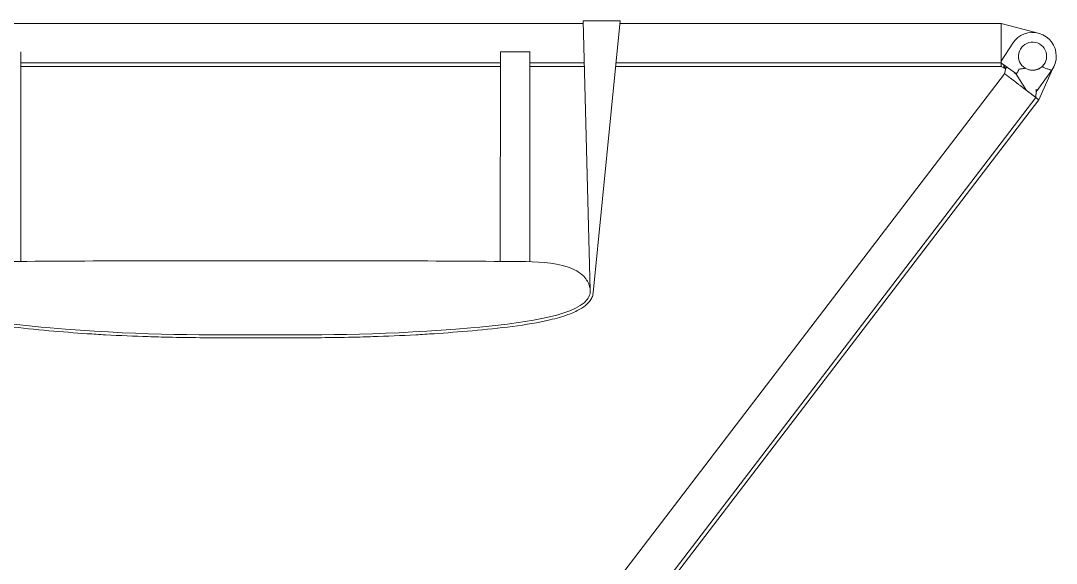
# Model space of a CAD drawing. Header units: millimetres. Extents: x 6152 to 28526, y 1087 to 12861.
# Drawn here: x 20374 to 21073, y 6281 to 6648 of the extents above; entities that cross this region are included whole.
import ezdxf

# ---------------------------------------------------------------- set-up
doc = ezdxf.new("R2010")
doc.units = ezdxf.units.MM
doc.header["$LTSCALE"] = 0.05
for name, color, linetype, lineweight in [('Board', 52, 'Continuous', 13), ('Fixation part', 40, 'Continuous', 15), ('OF1', 7, 'Continuous', 15)]:
    doc.layers.add(name, color=color, linetype=linetype, lineweight=lineweight)

msp = doc.modelspace()

# ---------------------------------------------------------------- linework, layer by layer
at = {"layer": 'Board'}
msp.add_open_spline([(20535.55, 6435.49), (20491.5, 6435.49), (20423.36, 6435.38), (20316.94, 6448.58), (20311.95, 6466.13), (20317.11, 6476.29), (20333.4, 6484.73), (20411.64, 6485.54), (20479.13, 6485.55), (20535.55, 6485.49), (20591.97, 6485.55), (20659.46, 6485.54), (20737.71, 6484.73), (20754, 6476.29), (20759.16, 6466.13), (20754.17, 6448.58), (20647.74, 6435.38), (20579.61, 6435.49), (20535.55, 6435.49)], degree=3, knots=[0, 0, 0, 0, 136.167469, 216.487987, 233.065049, 243.157724, 256.12334, 288.057761, 462.992225, 462.992225, 462.992225, 637.926688, 669.861109, 682.826725, 692.9194, 709.496462, 789.81698, 925.984449, 925.984449, 925.984449, 925.984449], dxfattribs=at)
at = {"layer": 'Fixation part'}
for p, q in [((20753.37, 6647.56), (20778.37, 6647.56)), ((20758.09, 6465.57), (20753.37, 6647.56)), ((20778.37, 6647.56), (20760.05, 6463.96)), ((20373.67, 6626.46), (20373.77, 6485.11)), ((20697.44, 6626.46), (20697.33, 6485.11)), ((20697.44, 6626.46), (20717.45, 6626.46)), ((20717.33, 6626.46), (20717.33, 6484.91))]:
    msp.add_line(p, q, dxfattribs=at)
for points in [[(20535.55, 6433.49), (20528.73, 6433.49), (20521.93, 6433.49), (20501.46, 6433.54), (20487.73, 6433.64), (20468.95, 6434.05), (20464.34, 6434.17), (20450.34, 6434.62), (20440.75, 6435.02), (20426.75, 6435.8), (20422.65, 6436.05), (20410.12, 6436.88), (20401.51, 6437.54), (20383.62, 6439.13), (20374.34, 6440.05), (20356.48, 6442.4), (20347.9, 6443.83), (20335.84, 6446.67), (20331.73, 6447.85), (20325.05, 6450.29), (20322.34, 6451.5), (20318.2, 6453.9), (20316.62, 6455.02), (20314.63, 6456.87), (20314.04, 6457.49), (20312.88, 6458.95), (20312.34, 6459.81), (20311.5, 6461.67), (20311.21, 6462.66), (20311.07, 6463.8), (20311.06, 6463.88), (20311.05, 6463.96)], [(20535.55, 6433.49), (20542.38, 6433.49), (20549.18, 6433.49), (20569.64, 6433.54), (20583.38, 6433.64), (20602.16, 6434.05), (20606.76, 6434.17), (20620.77, 6434.62), (20630.36, 6435.02), (20644.35, 6435.8), (20648.46, 6436.05), (20660.98, 6436.88), (20669.59, 6437.54), (20687.49, 6439.13), (20696.76, 6440.05), (20714.62, 6442.4), (20723.21, 6443.83), (20735.27, 6446.67), (20739.38, 6447.85), (20746.05, 6450.29), (20748.76, 6451.5), (20752.9, 6453.9), (20754.49, 6455.02), (20756.48, 6456.87), (20757.07, 6457.49), (20758.22, 6458.95), (20758.77, 6459.81), (20759.61, 6461.67), (20759.9, 6462.66), (20760.04, 6463.8), (20760.05, 6463.88), (20760.05, 6463.96)]]:
    msp.add_open_spline(points, degree=3, knots=[0, 0, 0, 0, 21.100568, 21.100568, 63.301705, 63.301705, 76.82051, 76.82051, 103.858119, 103.858119, 114.869008, 114.869008, 136.890787, 136.890787, 158.986479, 158.986479, 181.08217, 181.08217, 193.980061, 193.980061, 204.577481, 204.577481, 212.692426, 212.692426, 216.621914, 216.621914, 221.352002, 221.352002, 226.082089, 226.082089, 226.444459, 226.444459, 226.444459, 226.444459], dxfattribs=at)
at = {"layer": 'OF1'}
for p, q in [((20317.69, 6645.62), (20753.42, 6645.62)), ((20317.69, 6645.62), (20753.42, 6645.62)), ((20778.17, 6645.62), (21035.34, 6645.62)), ((21035.34, 6645.62), (21035.34, 6645.61)), ((21035.34, 6645.62), (21060.41, 6639.18)), ((21035.34, 6645.61), (21035.34, 6645.58)), ((21035.34, 6645.48), (21035.34, 6645.58)), ((21035.34, 6645.48), (21035.34, 6645.46)), ((21035.34, 6645.45), (21035.34, 6645.46)), ((21035.34, 6645.45), (21035.34, 6645.43)), ((21035.34, 6645.41), (21035.34, 6645.43)), ((21035.34, 6645.41), (21035.34, 6645.4)), ((21035.34, 6645.37), (21035.34, 6645.4)), ((21035.34, 6645.37), (21035.34, 6645.29)), ((21035.34, 6645.29), (21035.34, 6645.25)), ((21035.34, 6645.29), (21035.34, 6645.29)), ((21035.34, 6645.24), (21035.34, 6645.25)), ((21035.34, 6645.24), (21035.34, 6645.2)), ((21035.34, 6645.19), (21035.34, 6645.2)), ((21035.34, 6645.19), (21035.34, 6645.17)), ((21035.34, 6645.17), (21035.34, 6645.14)), ((21035.34, 6645.14), (21035.34, 6645.08)), ((21035.34, 6645.07), (21035.34, 6645.08)), ((21035.34, 6645.07), (21035.34, 6645.03)), ((21035.34, 6645.01), (21035.34, 6645.03)), ((21035.34, 6645.01), (21035.34, 6644.96)), ((21035.34, 6644.94), (21035.34, 6644.96)), ((21035.34, 6644.94), (21035.34, 6644.89)), ((21035.34, 6644.87), (21035.34, 6644.89)), ((21035.34, 6644.87), (21035.34, 6644.8)), ((21035.34, 6644.79), (21035.34, 6644.8)), ((21035.34, 6644.79), (21035.34, 6644.73)), ((21035.34, 6644.72), (21035.34, 6644.73)), ((21035.34, 6644.72), (21035.34, 6644.67)), ((21035.34, 6644.55), (21035.34, 6644.67)), ((21035.34, 6644.55), (21035.34, 6644.44)), ((21035.34, 6644.43), (21035.34, 6644.44)), ((21035.34, 6644.43), (21035.34, 6644.33)), ((21035.34, 6644.32), (21035.34, 6644.33)), ((21035.34, 6644.32), (21035.34, 6644.21)), ((21035.34, 6644.06), (21035.34, 6644.21)), ((21035.34, 6644.06), (21035.34, 6644.01)), ((21035.34, 6643.99), (21035.34, 6644.01)), ((21035.34, 6643.99), (21035.34, 6643.94)), ((21035.34, 6643.85), (21035.34, 6643.94)), ((21035.34, 6643.85), (21035.34, 6643.79)), ((21035.34, 6643.78), (21035.34, 6643.79)), ((21035.34, 6643.78), (21035.34, 6643.71)), ((21035.34, 6643.7), (21035.34, 6643.71)), ((21035.34, 6643.7), (21035.34, 6643.63)), ((21035.34, 6643.63), (21035.34, 6643.55)), ((21035.34, 6643.63), (21035.34, 6643.63)), ((21035.34, 6643.4), (21035.34, 6643.55)), ((21035.34, 6643.4), (21035.34, 6643.37)), ((21035.34, 6643.32), (21035.34, 6643.37)), ((21035.34, 6643.32), (21035.34, 6643.27)), ((21035.34, 6643.24), (21035.34, 6643.27)), ((21035.34, 6643.24), (21035.34, 6643.17)), ((21035.34, 6643.08), (21035.34, 6643.17)), ((21035.34, 6643.08), (21035.34, 6643.06)), ((21035.34, 6642.98), (21035.34, 6643.06)), ((21035.34, 6642.98), (21035.34, 6642.95)), ((21035.34, 6642.9), (21035.34, 6642.95)), ((21035.34, 6642.9), (21035.34, 6642.83)), ((21035.34, 6642.81), (21035.34, 6642.83)), ((21035.34, 6642.81), (21035.34, 6642.73)), ((21035.34, 6642.71), (21035.34, 6642.73)), ((21035.34, 6642.71), (21035.34, 6642.65)), ((21035.34, 6642.61), (21035.34, 6642.65)), ((21035.34, 6642.61), (21035.34, 6642.48)), ((21035.34, 6642.48), (21035.34, 6642.44)), ((21035.34, 6642.38), (21035.34, 6642.44)), ((21035.34, 6642.38), (21035.34, 6642.33)), ((21035.34, 6642.26), (21035.34, 6642.33)), ((21035.34, 6642.26), (21035.34, 6642.08)), ((21035.34, 6642), (21035.34, 6642.08)), ((21035.34, 6642), (21035.34, 6641.9)), ((21035.34, 6641.82), (21035.34, 6641.9)), ((21035.34, 6641.82), (21035.34, 6641.76)), ((21035.34, 6641.69), (21035.34, 6641.76)), ((21035.34, 6641.69), (21035.34, 6641.63)), ((21035.34, 6641.52), (21035.34, 6641.63)), ((21035.34, 6641.52), (21035.34, 6641.49)), ((21035.34, 6641.37), (21035.34, 6641.49)), ((21035.34, 6641.37), (21035.34, 6641.35)), ((21035.34, 6641.35), (21035.34, 6641.35)), ((21035.34, 6641.21), (21035.34, 6641.35)), ((21035.34, 6641.21), (21035.34, 6641.16)), ((21035.34, 6641.06), (21035.34, 6641.16)), ((21035.34, 6641.06), (21035.34, 6641.02)), ((21035.34, 6640.91), (21035.34, 6641.02)), ((21035.34, 6640.91), (21035.34, 6640.86)), ((21035.34, 6640.74), (21035.34, 6640.86)), ((21035.34, 6640.74), (21035.34, 6640.7)), ((21035.34, 6640.39), (21035.34, 6640.7)), ((21035.34, 6640.39), (21035.34, 6640.33)), ((21035.34, 6640.25), (21035.34, 6640.33)), ((21035.34, 6640.25), (21035.34, 6640.17)), ((21035.34, 6640.08), (21035.34, 6640.17)), ((21035.34, 6640.08), (21035.34, 6640.03)), ((21035.34, 6640.03), (21035.34, 6640.02)), ((21035.34, 6639.85), (21035.34, 6640.02)), ((21035.34, 6639.85), (21035.34, 6639.84)), ((21035.34, 6639.81), (21035.34, 6639.84)), ((21035.34, 6639.81), (21035.34, 6639.59)), ((21035.34, 6639.5), (21035.34, 6639.59)), ((21035.34, 6639.5), (21035.34, 6639.31)), ((21035.34, 6639.22), (21035.34, 6639.31)), ((21035.34, 6639.22), (21035.34, 6639)), ((21035.34, 6638.92), (21035.34, 6639)), ((21035.34, 6638.92), (21035.34, 6638.63)), ((21035.34, 6638.63), (21035.34, 6638.57)), ((21035.34, 6638.63), (21035.34, 6638.63)), ((21035.34, 6638.57), (21035.34, 6638.49)), ((21035.34, 6638.28), (21035.34, 6638.49)), ((21035.34, 6638.28), (21035.34, 6638.21)), ((21035.34, 6638.21), (21035.34, 6638.12)), ((21035.34, 6637.98), (21035.34, 6638.12)), ((21035.34, 6637.98), (21035.34, 6637.85)), ((21035.34, 6637.69), (21035.34, 6637.85)), ((21035.34, 6637.69), (21035.34, 6637.52)), ((21035.34, 6637.41), (21035.34, 6637.52)), ((21035.34, 6637.41), (21035.34, 6637.26)), ((21035.34, 6637.08), (21035.34, 6637.26)), ((21035.34, 6637.08), (21035.34, 6637.02)), ((21035.34, 6637.02), (21035.34, 6636.82)), ((21035.34, 6636.78), (21035.34, 6636.82)), ((21035.34, 6636.78), (21035.34, 6636.5)), ((21035.34, 6636.45), (21035.34, 6636.5)), ((21035.34, 6636.45), (21035.34, 6636.21)), ((21035.34, 6636.11), (21035.34, 6636.21)), ((21035.34, 6636.11), (21035.34, 6635.92)), ((21035.34, 6635.81), (21035.34, 6635.92)), ((21035.34, 6635.81), (21035.34, 6635.54)), ((21035.34, 6635.45), (21035.34, 6635.54)), ((21035.34, 6635.45), (21035.34, 6635.38)), ((21035.34, 6635.38), (21035.34, 6635.17)), ((21035.34, 6635.13), (21035.34, 6635.17)), ((21035.34, 6635.13), (21035.34, 6634.88)), ((21035.34, 6634.81), (21035.34, 6634.88)), ((21035.34, 6634.81), (21035.34, 6634.5)), ((21035.34, 6634.47), (21035.34, 6634.5)), ((21035.34, 6634.47), (21035.34, 6634.17)), ((21035.34, 6634.11), (21035.34, 6634.17)), ((21035.34, 6634.11), (21035.34, 6633.85)), ((21035.34, 6633.74), (21035.34, 6633.85)), ((21035.34, 6633.74), (21035.34, 6633.63)), ((21035.34, 6633.63), (21035.34, 6633.46)), ((21035.34, 6633.13), (21035.34, 6633.46)), ((21035.34, 6633.13), (21035.34, 6633.07)), ((21035.34, 6632.79), (21035.34, 6633.07)), ((21035.34, 6632.79), (21035.34, 6632.76)), ((21035.34, 6632.46), (21035.34, 6632.76)), ((21035.34, 6632.46), (21035.34, 6632.37)), ((21035.34, 6632.14), (21035.34, 6632.37)), ((21035.34, 6620.27), (21043.2, 6632.36)), ((21035.34, 6632.14), (21035.34, 6632.09)), ((21035.34, 6632.09), (21035.34, 6632.07)), ((21035.34, 6631.66), (21035.34, 6632.07)), ((21035.34, 6631.66), (21035.34, 6631.52)), ((21035.34, 6631.44), (21035.34, 6631.52)), ((21035.34, 6631.44), (21035.34, 6631.27)), ((21035.34, 6630.82), (21035.34, 6631.27)), ((21035.34, 6630.82), (21035.34, 6630.77)), ((21035.34, 6630.68), (21035.34, 6630.77)), ((21035.34, 6630.68), (21035.34, 6630.52)), ((21035.34, 6630.5), (21035.34, 6630.52)), ((21035.34, 6630.5), (21035.34, 6630.01)), ((21035.34, 6629.92), (21035.34, 6630.01)), ((21035.34, 6629.92), (21035.34, 6629.75)), ((21035.34, 6629.75), (21035.34, 6629.74)), ((21035.34, 6629.46), (21035.34, 6629.74)), ((21035.34, 6629.46), (21035.34, 6629.17)), ((21035.34, 6629.09), (21035.34, 6629.17)), ((21035.34, 6629.09), (21035.34, 6628.5)), ((21035.34, 6628.4), (21035.34, 6628.5)), ((21035.34, 6628.4), (21035.34, 6628.07)), ((21035.34, 6628.07), (21035.34, 6627.59)), ((21035.34, 6628.07), (21035.34, 6628.07)), ((21035.34, 6627.59), (21035.34, 6627.4)), ((21035.34, 6627.34), (21035.34, 6627.4)), ((21035.34, 6627.34), (21035.34, 6627.01)), ((21035.34, 6626.91), (21035.34, 6627.01)), ((21035.34, 6626.91), (21035.34, 6626.67)), ((21035.34, 6626.56), (21035.34, 6626.67)), ((21035.34, 6626.56), (21035.34, 6626.32)), ((21035.34, 6626.21), (21035.34, 6626.32)), ((21035.34, 6626.21), (21035.34, 6625.88)), ((20697.43, 6619.12), (20373.67, 6619.12)), ((20754.1, 6619.12), (20717.33, 6619.12)), ((21035.34, 6619.12), (20775.53, 6619.12)), ((21035.34, 6625.86), (21035.34, 6625.88)), ((21035.34, 6625.86), (21035.34, 6625.55)), ((21035.34, 6625.36), (21035.34, 6625.55)), ((21035.34, 6625.36), (21035.34, 6625.26)), ((21035.34, 6625.26), (21035.34, 6625.18)), ((21035.34, 6625.03), (21035.34, 6625.18)), ((21035.34, 6625.03), (21035.34, 6624.81)), ((21035.34, 6624.63), (21035.34, 6624.81)), ((21035.34, 6624.63), (21035.34, 6624.52)), ((21035.34, 6624.22), (21035.34, 6624.52)), ((21035.34, 6624.22), (21035.34, 6623.84)), ((21035.34, 6623.84), (21035.34, 6623.51)), ((21035.34, 6622.66), (21035.34, 6623.51)), ((21035.34, 6622.66), (21035.34, 6622.54)), ((21035.34, 6622.43), (21035.34, 6622.54)), ((21035.34, 6622.43), (21035.34, 6622.29)), ((21035.34, 6622.2), (21035.34, 6622.29)), ((21035.34, 6622.2), (21035.34, 6622.07)), ((21035.34, 6621.72), (21035.34, 6622.07)), ((21035.34, 6621.72), (21035.34, 6620.27)), ((21035.34, 6620.23), (21035.34, 6620.27)), ((21035.34, 6620.18), (21035.34, 6620.23)), ((21035.34, 6620.23), (21035.34, 6620.23)), ((21035.34, 6620.23), (21035.34, 6620.23)), ((21035.34, 6620.14), (21035.34, 6620.18)), ((21035.34, 6620.18), (21035.34, 6620.18)), ((21035.34, 6620.18), (21035.34, 6620.18)), ((21035.34, 6620.13), (21035.34, 6620.14)), ((21035.34, 6620.12), (21035.34, 6620.13)), ((21035.34, 6620.1), (21035.34, 6620.12)), ((21035.34, 6620.08), (21035.34, 6620.1)), ((21035.34, 6620.05), (21035.34, 6620.08)), ((21035.34, 6620.08), (21035.34, 6620.08)), ((21035.34, 6620), (21035.34, 6620.05)), ((21035.34, 6619.94), (21035.34, 6620)), ((21035.34, 6619.93), (21035.34, 6619.94)), ((21035.34, 6619.85), (21035.34, 6619.93)), ((21035.34, 6619.84), (21035.34, 6619.85)), ((21035.34, 6619.8), (21035.34, 6619.84)), ((21035.34, 6619.8), (21035.34, 6619.8)), ((21035.34, 6619.78), (21035.34, 6619.8)), ((21035.34, 6619.76), (21035.34, 6619.78)), ((21035.34, 6619.75), (21035.34, 6619.76)), ((21035.34, 6619.73), (21035.34, 6619.75)), ((21035.34, 6619.75), (21035.34, 6619.75)), ((21035.34, 6619.7), (21035.34, 6619.73)), ((21035.34, 6619.69), (21035.34, 6619.7)), ((21035.34, 6619.66), (21035.34, 6619.69)), ((21035.34, 6619.64), (21035.34, 6619.66)), ((21035.34, 6619.66), (21035.34, 6619.66)), ((21035.34, 6619.62), (21035.34, 6619.64)), ((21035.34, 6619.64), (21035.34, 6619.64)), ((21035.34, 6619.61), (21035.34, 6619.62)), ((21035.34, 6619.59), (21035.34, 6619.61)), ((21035.34, 6619.61), (21035.34, 6619.61)), ((21035.34, 6619.56), (21035.34, 6619.59)), ((21035.34, 6619.56), (21035.34, 6619.56)), ((21035.34, 6619.53), (21035.34, 6619.56)), ((21035.34, 6619.52), (21035.34, 6619.53)), ((21035.34, 6619.48), (21035.34, 6619.52)), ((21035.34, 6619.47), (21035.34, 6619.48)), ((21035.34, 6619.43), (21035.34, 6619.47)), ((21035.34, 6619.41), (21035.34, 6619.43)), ((21035.34, 6619.39), (21035.34, 6619.41)), ((21035.34, 6619.34), (21035.34, 6619.39)), ((21035.34, 6619.27), (21035.34, 6619.34)), ((21035.34, 6619.26), (21035.34, 6619.27)), ((21035.34, 6619.23), (21035.34, 6619.26)), ((21035.34, 6619.2), (21035.34, 6619.23)), ((21035.34, 6619.17), (21035.34, 6619.2)), ((21035.34, 6619.15), (21035.34, 6619.17)), ((21035.34, 6619.14), (21035.34, 6619.15)), ((21035.34, 6619.14), (21035.34, 6619.14)), ((21035.34, 6619.12), (21035.34, 6619.14)), ((21035.34, 6619.12), (21035.34, 6619.12)), ((21035.34, 6619), (21035.34, 6619.12)), ((21035.49, 6619.04), (21035.34, 6619.12)), ((21035.59, 6618.98), (21035.49, 6619.04)), ((20697.43, 6616.68), (20373.67, 6616.68)), ((20697.43, 6616.68), (20373.67, 6616.68)), ((20754.17, 6616.68), (20717.33, 6616.68)), ((20754.17, 6616.68), (20717.33, 6616.68)), ((20717.33, 6616.68), (20754.17, 6616.68)), ((21035.34, 6616.68), (20775.29, 6616.68)), ((21035.34, 6618.87), (21035.34, 6619)), ((21035.34, 6618.53), (21035.34, 6618.87)), ((21035.34, 6618.87), (21035.34, 6618.87)), ((21035.34, 6618.34), (21035.34, 6618.53)), ((21035.34, 6618.2), (21035.34, 6618.34)), ((21035.34, 6618.15), (21035.34, 6618.2)), ((21035.34, 6618.05), (21035.34, 6618.15)), ((21035.34, 6617.99), (21035.34, 6618.05)), ((21035.34, 6617.9), (21035.34, 6617.99)), ((21035.34, 6617.87), (21035.34, 6617.9)), ((21035.34, 6617.85), (21035.34, 6617.87)), ((21035.34, 6617.77), (21035.34, 6617.85)), ((21035.34, 6617.73), (21035.34, 6617.77)), ((21035.34, 6617.65), (21035.34, 6617.73)), ((21035.34, 6617.59), (21035.34, 6617.65)), ((21035.34, 6617.55), (21035.34, 6617.59)), ((21035.34, 6617.47), (21035.34, 6617.55)), ((21035.34, 6617.45), (21035.34, 6617.47)), ((21035.34, 6617.37), (21035.34, 6617.45)), ((21035.34, 6617.36), (21035.34, 6617.37)), ((21035.34, 6617.28), (21035.34, 6617.36)), ((21035.34, 6617.26), (21035.34, 6617.28)), ((21035.34, 6617.22), (21035.34, 6617.26)), ((21035.34, 6617.21), (21035.34, 6617.22)), ((21035.34, 6617.17), (21035.34, 6617.21)), ((21035.34, 6617.13), (21035.34, 6617.17)), ((21035.34, 6617.1), (21035.34, 6617.13)), ((21035.34, 6617.09), (21035.34, 6617.1)), ((21035.34, 6617.06), (21035.34, 6617.09)), ((21035.34, 6617.02), (21035.34, 6617.06)), ((21035.34, 6617.01), (21035.34, 6617.02)), ((21035.34, 6616.99), (21035.34, 6617.01)), ((21035.34, 6616.96), (21035.34, 6616.99)), ((21035.34, 6616.93), (21035.34, 6616.96)), ((21035.34, 6616.91), (21035.34, 6616.93)), ((21035.34, 6616.9), (21035.34, 6616.91)), ((21035.34, 6616.87), (21035.34, 6616.9)), ((21035.34, 6616.85), (21035.34, 6616.87)), ((21035.34, 6616.85), (21035.34, 6616.85)), ((21035.34, 6616.83), (21035.34, 6616.85)), ((21035.34, 6616.82), (21035.34, 6616.83)), ((21035.34, 6616.81), (21035.34, 6616.82)), ((21035.34, 6616.75), (21035.34, 6616.81)), ((21035.34, 6616.73), (21035.34, 6616.75)), ((21035.34, 6616.75), (21035.34, 6616.75)), ((21035.34, 6616.72), (21035.34, 6616.73)), ((21035.34, 6616.71), (21035.34, 6616.72)), ((21035.34, 6616.7), (21035.34, 6616.71)), ((21035.34, 6616.69), (21035.34, 6616.7)), ((21035.34, 6616.68), (21035.34, 6616.69)), ((21035.34, 6616.68), (21035.34, 6616.68)), ((21038.43, 6615.07), (21035.34, 6616.68)), ((21035.68, 6618.92), (21035.59, 6618.98)), ((21045.74, 6611.74), (21035.94, 6618.74)), ((21037.74, 6611.82), (21038.54, 6615.55)), ((21038.84, 6616.67), (21038.57, 6615.41)), ((21038.61, 6615.47), (21038.57, 6615.41)), ((21039.57, 6616.15), (21039.43, 6616.12)), ((21045.65, 6611.6), (21044.67, 6612.21)), ((21044.93, 6611.95), (21044.67, 6612.21)), ((21045.81, 6611.84), (21045.99, 6612.14)), ((21045.99, 6612.14), (21046.2, 6612.48)), ((21047.02, 6613.95), (21047.41, 6614.68)), ((21056.54, 6614.13), (21055.7, 6614.18)), ((21057.19, 6614.15), (21056.62, 6614.13)), ((21058.3, 6614.28), (21058.14, 6614.26)), ((21069.56, 6614.23), (21059.02, 6599.67)), ((21059.42, 6614.56), (21059.11, 6614.47)), ((21059.67, 6614.64), (21059.42, 6614.56)), ((21059.8, 6614.68), (21059.67, 6614.64)), ((21059.94, 6614.73), (21059.8, 6614.68)), ((21060.04, 6614.77), (21059.94, 6614.73)), ((21060.06, 6614.78), (21060.04, 6614.77)), ((21060.11, 6614.8), (21060.06, 6614.78)), ((21060.2, 6614.84), (21060.11, 6614.8)), ((21060.36, 6614.9), (21060.2, 6614.84)), ((21060.6, 6615.01), (21060.36, 6614.9)), ((21071.07, 6616.78), (21060.73, 6594.24)), ((20538.86, 5959.3), (21037.74, 6611.82)), ((21037.74, 6611.81), (21037.75, 6611.81)), ((21037.75, 6611.81), (21037.76, 6611.8)), ((21037.75, 6611.81), (21037.75, 6611.81)), ((21037.77, 6611.8), (21037.76, 6611.8)), ((21037.77, 6611.8), (21037.78, 6611.79)), ((21037.78, 6611.79), (21037.79, 6611.78)), ((21037.78, 6611.79), (21037.78, 6611.79)), ((21037.79, 6611.78), (21037.82, 6611.76)), ((21037.79, 6611.78), (21037.79, 6611.78)), ((21037.82, 6611.76), (21037.82, 6611.75)), ((21037.83, 6611.75), (21037.82, 6611.75)), ((21037.83, 6611.75), (21037.84, 6611.74)), ((21037.84, 6611.74), (21037.85, 6611.73)), ((21037.86, 6611.73), (21037.85, 6611.73)), ((21037.86, 6611.73), (21037.87, 6611.72)), ((21037.88, 6611.71), (21037.87, 6611.72)), ((21037.88, 6611.71), (21037.91, 6611.69)), ((21037.91, 6611.68), (21037.91, 6611.69)), ((21037.91, 6611.68), (21037.93, 6611.67)), ((21037.94, 6611.66), (21037.93, 6611.67)), ((21037.94, 6611.66), (21037.96, 6611.65)), ((21037.97, 6611.64), (21037.96, 6611.65)), ((21037.97, 6611.64), (21037.99, 6611.63)), ((21038.01, 6611.61), (21037.99, 6611.63)), ((21038.01, 6611.61), (21038.02, 6611.6)), ((21038.18, 6611.48), (21038.02, 6611.6)), ((21038.18, 6611.48), (21038.2, 6611.46)), ((21038.23, 6611.44), (21038.2, 6611.46)), ((21038.23, 6611.44), (21038.25, 6611.43)), ((21038.28, 6611.4), (21038.25, 6611.43)), ((21038.28, 6611.4), (21038.29, 6611.4)), ((21038.34, 6611.36), (21038.29, 6611.4)), ((21038.34, 6611.36), (21038.35, 6611.35)), ((21038.46, 6611.27), (21038.35, 6611.35)), ((21038.46, 6611.27), (21038.49, 6611.24)), ((21038.52, 6611.22), (21038.49, 6611.24)), ((21038.52, 6611.22), (21038.55, 6611.19)), ((21038.59, 6611.17), (21038.55, 6611.19)), ((21038.59, 6611.17), (21038.66, 6611.11)), ((21038.69, 6611.09), (21038.66, 6611.11)), ((21038.69, 6611.09), (21038.74, 6611.05)), ((21038.74, 6611.05), (21038.75, 6611.04)), ((21038.78, 6611.02), (21038.75, 6611.04)), ((21038.78, 6611.02), (21038.86, 6610.96)), ((21038.98, 6610.86), (21038.86, 6610.96)), ((21038.98, 6610.86), (21039, 6610.86)), ((21039.09, 6610.78), (21039, 6610.86)), ((21039.09, 6610.78), (21039.13, 6610.75)), ((21039.15, 6610.74), (21039.13, 6610.75)), ((21039.15, 6610.74), (21039.2, 6610.7)), ((21039.27, 6610.65), (21039.2, 6610.7)), ((21039.27, 6610.65), (21039.32, 6610.61)), ((21039.33, 6610.6), (21039.32, 6610.61)), ((21039.33, 6610.6), (21039.38, 6610.56)), ((21039.51, 6610.46), (21039.38, 6610.56)), ((21039.51, 6610.46), (21039.52, 6610.45)), ((21039.57, 6610.42), (21039.52, 6610.45)), ((21039.57, 6610.42), (21039.6, 6610.4)), ((21039.63, 6610.37), (21039.6, 6610.4)), ((21039.63, 6610.37), (21039.67, 6610.34)), ((21039.7, 6610.32), (21039.67, 6610.34)), ((21039.7, 6610.32), (21039.75, 6610.28)), ((21039.76, 6610.27), (21039.75, 6610.28)), ((21039.76, 6610.27), (21039.81, 6610.24)), ((21039.83, 6610.22), (21039.81, 6610.24)), ((21039.83, 6610.22), (21039.89, 6610.18)), ((21039.9, 6610.16), (21039.89, 6610.18)), ((21039.9, 6610.16), (21039.92, 6610.15)), ((21039.97, 6610.11), (21039.92, 6610.15)), ((21039.97, 6610.11), (21040.03, 6610.07)), ((21040.05, 6610.05), (21040.03, 6610.07)), ((21040.05, 6610.05), (21040.1, 6610.02)), ((21040.3, 6609.86), (21040.1, 6610.02)), ((21040.3, 6609.86), (21040.35, 6609.82)), ((21040.4, 6609.78), (21040.35, 6609.82)), ((21040.4, 6609.78), (21040.44, 6609.75)), ((21040.49, 6609.71), (21040.44, 6609.75)), ((21040.49, 6609.71), (21040.53, 6609.68)), ((21040.75, 6609.51), (21040.53, 6609.68)), ((21040.75, 6609.51), (21040.94, 6609.37)), ((21040.96, 6609.36), (21040.94, 6609.37)), ((21040.96, 6609.36), (21041.03, 6609.31)), ((21041.07, 6609.27), (21041.03, 6609.31)), ((21041.07, 6609.27), (21041.11, 6609.24)), ((21041.15, 6609.21), (21041.11, 6609.24)), ((21041.15, 6609.21), (21041.22, 6609.15)), ((21041.26, 6609.13), (21041.22, 6609.15)), ((21041.26, 6609.13), (21041.28, 6609.11)), ((21041.28, 6609.11), (21041.3, 6609.09)), ((21041.41, 6609.01), (21041.3, 6609.09)), ((21041.41, 6609.01), (21041.43, 6608.99)), ((21041.47, 6608.96), (21041.43, 6608.99)), ((21041.47, 6608.96), (21041.54, 6608.91)), ((21041.59, 6608.88), (21041.54, 6608.91)), ((21041.59, 6608.88), (21041.65, 6608.83)), ((21041.69, 6608.8), (21041.65, 6608.83)), ((21041.69, 6608.8), (21041.75, 6608.75)), ((21041.8, 6608.72), (21041.75, 6608.75)), ((21041.8, 6608.72), (21041.86, 6608.67)), ((21041.9, 6608.64), (21041.86, 6608.67)), ((21041.9, 6608.64), (21041.97, 6608.58)), ((21042.01, 6608.55), (21041.97, 6608.58)), ((21042.01, 6608.55), (21042.06, 6608.51)), ((21042.23, 6608.39), (21042.06, 6608.51)), ((21042.23, 6608.39), (21042.24, 6608.38)), ((21042.24, 6608.38), (21042.28, 6608.34)), ((21042.35, 6608.29), (21042.28, 6608.34)), ((21042.35, 6608.29), (21042.55, 6608.14)), ((21042.59, 6608.11), (21042.55, 6608.14)), ((21042.59, 6608.11), (21042.77, 6607.97)), ((21042.96, 6607.83), (21042.77, 6607.97)), ((21042.96, 6607.83), (21043.03, 6607.77)), ((21043.24, 6607.61), (21043.03, 6607.77)), ((21043.24, 6607.61), (21043.29, 6607.58)), ((21043.29, 6607.58), (21043.29, 6607.57)), ((21043.53, 6607.39), (21043.29, 6607.57)), ((21043.53, 6607.39), (21043.62, 6607.32)), ((21043.8, 6607.18), (21043.62, 6607.32)), ((21043.8, 6607.18), (21043.89, 6607.12)), ((21044.03, 6607.01), (21043.89, 6607.12)), ((21044.03, 6607.01), (21044.18, 6606.9)), ((21044.32, 6606.78), (21044.18, 6606.9)), ((21044.32, 6606.78), (21044.39, 6606.73)), ((21045.05, 6606.23), (21044.39, 6606.73)), ((21045.48, 6611.4), (21044.93, 6611.95)), ((21045.05, 6606.23), (21045.18, 6606.13)), ((21045.3, 6606.04), (21045.18, 6606.13)), ((21045.3, 6606.04), (21045.45, 6605.93)), ((21045.45, 6605.93), (21045.45, 6605.92)), ((21045.53, 6605.86), (21045.45, 6605.92)), ((21045.48, 6611.39), (21045.54, 6611.44)), ((21052.56, 6600.49), (21045.48, 6611.4)), ((21045.53, 6605.86), (21045.56, 6605.84)), ((21045.56, 6605.84), (21045.63, 6605.78)), ((21045.82, 6605.64), (21045.63, 6605.78)), ((21045.65, 6611.6), (21045.81, 6611.84)), ((21045.82, 6605.64), (21046.01, 6605.49)), ((21046.08, 6605.44), (21046.01, 6605.49)), ((21046.08, 6605.44), (21046.32, 6605.25)), ((21046.33, 6605.25), (21046.32, 6605.25)), ((21046.33, 6605.25), (21046.56, 6605.07)), ((21046.6, 6605.04), (21046.56, 6605.07)), ((21046.6, 6605.04), (21046.79, 6604.9)), ((21046.79, 6604.9), (21046.84, 6604.86)), ((21046.89, 6604.82), (21046.84, 6604.86)), ((21046.89, 6604.82), (21047.13, 6604.64)), ((21047.18, 6604.6), (21047.13, 6604.64)), ((21047.18, 6604.6), (21047.6, 6604.28)), ((21048.02, 6603.95), (21047.6, 6604.28)), ((21048.02, 6603.95), (21048.1, 6603.9)), ((21048.1, 6603.9), (21048.14, 6603.86)), ((21048.22, 6603.81), (21048.14, 6603.86)), ((21048.22, 6603.81), (21048.33, 6603.72)), ((21048.4, 6603.67), (21048.33, 6603.72)), ((21048.4, 6603.67), (21048.48, 6603.6)), ((21048.57, 6603.54), (21048.48, 6603.6)), ((21048.57, 6603.54), (21048.7, 6603.44)), ((21048.76, 6603.39), (21048.7, 6603.44)), ((21048.76, 6603.39), (21048.85, 6603.32)), ((21049.1, 6603.13), (21048.85, 6603.32)), ((21049.1, 6603.13), (21049.13, 6603.11)), ((21049.18, 6603.07), (21049.13, 6603.11)), ((21049.18, 6603.07), (21049.31, 6602.97)), ((21049.39, 6602.91), (21049.31, 6602.97)), ((21049.39, 6602.91), (21049.49, 6602.84)), ((21049.49, 6602.84), (21049.5, 6602.82)), ((21049.58, 6602.76), (21049.5, 6602.82)), ((21049.58, 6602.76), (21049.71, 6602.66)), ((21049.78, 6602.61), (21049.71, 6602.66)), ((21049.78, 6602.61), (21049.91, 6602.51)), ((21049.98, 6602.46), (21049.91, 6602.51)), ((21049.98, 6602.46), (21050.09, 6602.37)), ((21050.17, 6602.32), (21050.09, 6602.37)), ((21050.17, 6602.32), (21050.21, 6602.28)), ((21050.21, 6602.28), (21050.25, 6602.25)), ((21050.58, 6602), (21050.25, 6602.25)), ((21050.58, 6602), (21050.82, 6601.82)), ((21050.93, 6601.73), (21050.82, 6601.82)), ((21050.93, 6601.73), (21050.97, 6601.7)), ((21050.97, 6601.7), (21050.99, 6601.69)), ((21051.31, 6601.44), (21050.99, 6601.69)), ((21051.31, 6601.44), (21051.36, 6601.41)), ((21052.12, 6600.82), (21051.36, 6601.41)), ((21052.12, 6600.82), (21052.19, 6600.77)), ((21052.27, 6600.7), (21052.19, 6600.77)), ((21052.27, 6600.7), (21052.5, 6600.54)), ((21052.54, 6600.5), (21052.5, 6600.54)), ((21052.54, 6600.5), (21052.56, 6600.49)), ((21052.6, 6600.45), (21052.56, 6600.49)), ((21052.91, 6600.22), (21052.6, 6600.45)), ((21052.97, 6600.17), (21052.91, 6600.22)), ((21053.09, 6600.08), (21052.97, 6600.17)), ((21053.14, 6600.04), (21053.09, 6600.08)), ((21053.4, 6599.85), (21053.14, 6600.04)), ((21053.73, 6599.59), (21053.4, 6599.85)), ((21053.75, 6599.58), (21053.73, 6599.59)), ((21053.83, 6599.52), (21053.75, 6599.58)), ((21054.27, 6599.18), (21053.83, 6599.52)), ((21054.49, 6599.01), (21054.27, 6599.18)), ((21054.51, 6598.99), (21054.49, 6599.01)), ((21054.68, 6598.87), (21054.51, 6598.99)), ((21054.71, 6598.84), (21054.68, 6598.87)), ((21054.84, 6598.74), (21054.71, 6598.84)), ((21054.99, 6598.63), (21054.84, 6598.74)), ((21055.16, 6598.5), (21054.99, 6598.63)), ((21055.62, 6598.15), (21055.16, 6598.5)), ((21055.78, 6598.02), (21055.62, 6598.15)), ((21058.79, 6595.72), (20559.91, 5943.21)), ((21060.73, 6594.24), (20561.85, 5941.72)), ((21056.33, 6597.6), (21055.78, 6598.02)), ((21056.48, 6597.49), (21056.33, 6597.6)), ((21056.85, 6597.2), (21056.48, 6597.49)), ((21056.9, 6597.17), (21056.85, 6597.2)), ((21057.08, 6597.03), (21056.9, 6597.17)), ((21057.22, 6596.92), (21057.08, 6597.03)), ((21057.37, 6596.81), (21057.22, 6596.92)), ((21057.4, 6596.79), (21057.37, 6596.81)), ((21057.68, 6596.57), (21057.4, 6596.79)), ((21057.72, 6596.54), (21057.68, 6596.57)), ((21057.73, 6596.53), (21057.72, 6596.54)), ((21057.84, 6596.45), (21057.73, 6596.53)), ((21057.91, 6596.39), (21057.84, 6596.45)), ((21057.84, 6596.45), (21057.84, 6596.45)), ((21057.92, 6596.39), (21057.91, 6596.39)), ((21057.94, 6596.37), (21057.92, 6596.39)), ((21057.95, 6596.36), (21057.94, 6596.37)), ((21058.03, 6596.3), (21057.95, 6596.36)), ((21058.04, 6596.3), (21058.03, 6596.3)), ((21058.15, 6596.21), (21058.04, 6596.3)), ((21058.22, 6596.16), (21058.15, 6596.21)), ((21058.25, 6596.14), (21058.22, 6596.16)), ((21058.29, 6596.11), (21058.25, 6596.14)), ((21058.42, 6596.01), (21058.29, 6596.11)), ((21058.45, 6595.99), (21058.42, 6596.01)), ((21058.45, 6595.98), (21058.45, 6595.99)), ((21058.48, 6595.96), (21058.45, 6595.98)), ((21058.48, 6595.96), (21058.48, 6595.96)), ((21058.51, 6595.94), (21058.48, 6595.96)), ((21058.51, 6595.94), (21058.51, 6595.94)), ((21058.54, 6595.91), (21058.51, 6595.94)), ((21058.55, 6595.91), (21058.54, 6595.91)), ((21058.59, 6595.88), (21058.55, 6595.91)), ((21058.73, 6595.77), (21058.59, 6595.88)), ((21058.78, 6595.73), (21058.73, 6595.77)), ((21058.82, 6595.7), (21058.79, 6595.72)), ((21058.89, 6595.65), (21058.82, 6595.7)), ((21058.9, 6595.64), (21058.89, 6595.65)), ((21059.1, 6595.49), (21058.9, 6595.64)), ((21059.1, 6595.48), (21059.1, 6595.49)), ((21059.3, 6595.33), (21059.1, 6595.48)), ((21059.37, 6595.28), (21059.3, 6595.33)), ((21059.52, 6595.16), (21059.37, 6595.28)), ((21059.78, 6594.97), (21059.52, 6595.16)), ((21059.8, 6594.95), (21059.78, 6594.97)), ((21059.87, 6594.9), (21059.8, 6594.95)), ((21059.9, 6594.87), (21059.87, 6594.9)), ((21059.96, 6594.83), (21059.9, 6594.87)), ((21060, 6594.79), (21059.96, 6594.83)), ((21060.02, 6594.78), (21060, 6594.79)), ((21060.11, 6594.72), (21060.02, 6594.78)), ((21060.12, 6594.71), (21060.11, 6594.72)), ((21060.2, 6594.64), (21060.12, 6594.71)), ((21060.27, 6594.59), (21060.2, 6594.64)), ((21060.28, 6594.59), (21060.27, 6594.59)), ((21060.34, 6594.54), (21060.28, 6594.59)), ((21060.42, 6594.47), (21060.34, 6594.54)), ((21060.43, 6594.47), (21060.42, 6594.47)), ((21060.46, 6594.45), (21060.43, 6594.47)), ((21060.47, 6594.44), (21060.46, 6594.45)), ((21060.53, 6594.39), (21060.47, 6594.44)), ((21060.56, 6594.37), (21060.53, 6594.39)), ((21060.57, 6594.36), (21060.56, 6594.37)), ((21060.58, 6594.35), (21060.57, 6594.36)), ((21060.6, 6594.34), (21060.58, 6594.35)), ((21060.62, 6594.33), (21060.6, 6594.34)), ((21060.62, 6594.32), (21060.62, 6594.33)), ((21060.64, 6594.31), (21060.62, 6594.32)), ((21060.65, 6594.3), (21060.64, 6594.31)), ((21060.66, 6594.29), (21060.65, 6594.3)), ((21060.67, 6594.28), (21060.66, 6594.29)), ((21060.68, 6594.28), (21060.67, 6594.28)), ((21060.69, 6594.27), (21060.68, 6594.28)), ((21060.72, 6594.25), (21060.69, 6594.27)), ((21060.73, 6594.24), (21060.72, 6594.25)), ((21060.73, 6594.24), (21060.73, 6594.24)), ((21060.73, 6594.24), (21060.73, 6594.24))]:
    msp.add_line(p, q, dxfattribs=at)
for centre, radius, start, end in [((21056.62, 6623.63), 16, 0, 146.96751), ((21056.62, 6623.63), 9.5, 314.08143, 238.86973), ((21056.62, 6623.63), 16, 324.06388, 0), ((21022.7, 6599.97), 22.97, 54.7941, 55.58833), ((21038.89, 6616.98), 1.62, 170.98314, 191.12593), ((21039.12, 6616.93), 1.85, 156.21562, 170.58959), ((21039.6, 6617.13), 2.34, 191.35419, 204.6376), ((-693629.36, 232759.36), 749592.84, 342.44098011, 342.44107775), ((-582651.68, -1048249.98), 1215394.24, 60.21787535, 60.21793332), ((21039.84, 6614.71), 1.45, 134.02416, 148.51106), ((21040, 6614.56), 1.67, 121.75021, 134.21214), ((21039.87, 6614.77), 1.42, 107.86486, 121.89247), ((-118643.5, -71364.62), 159978.66, 29.1711628, 29.1713628), ((21012.12, 6633.06), 39.81, 328.87509, 329.51202), ((21018.19, 6628.86), 32.46, 330.45825, 330.49113), ((21017.47, 6629.35), 33.33, 330.37407, 331.31599), ((21006.38, 6635.38), 45.94, 331.35222, 332.19332), ((21047.79, 6614.52), 0.409, 119.72342, 157.42544), ((21045.98, 6634.51), 19.7, 274.6865, 280.3819), ((21046.28, 6640.94), 26.01, 277.17831, 282.04698), ((21056.62, 6623.63), 9.5, 238.86976, 245.1824), ((21056.62, 6623.63), 9.5, 245.18236, 257.21902), ((21056.62, 6623.63), 9.5, 257.2186, 264.47626), ((21056.62, 6623.63), 9.5, 269.55802, 270), ((21056.61, 6623.64), 9.51, 273.46415, 276.61696), ((21056.61, 6623.65), 9.51, 276.62025, 279.22146), ((21056.62, 6623.63), 9.5, 280.19817, 281.38824), ((21056.62, 6623.63), 9.5, 281.388, 283.30491), ((21056.61, 6623.64), 9.51, 283.30588, 285.1746), ((21056.62, 6623.63), 9.5, 285.17571, 285.21211), ((21056.62, 6623.62), 9.49, 294.77673, 297.30673), ((21056.62, 6623.63), 9.5, 297.30382, 301.39248), ((21056.62, 6623.63), 9.5, 301.39127, 308.61709), ((21056.62, 6623.63), 9.5, 308.6162, 314.08217), ((21163.42, 6736.43), 156.04, 230.05166, 230.35659), ((21083.6, 6652.67), 41.4, 241.5256, 244.12883), ((21071.6, 6630.34), 16.11, 247.87723, 256.84674), ((21043.79, 6612.82), 2.23, 321.74607, 326.75986), ((24018.36, 6425.37), 2964.46, 176.59597, 176.70563)]:
    msp.add_arc(centre, radius, start, end, dxfattribs=at)
for points in [[(21035.34, 6645.62), (21035.34, 6645.62), (21035.34, 6645.62), (21035.34, 6645.62)], [(21037.74, 6611.81), (21037.74, 6611.82), (21037.74, 6611.82), (21037.74, 6611.82)]]:
    msp.add_open_spline(points, degree=3, dxfattribs=at)
msp.add_rational_spline([(21067.94, 6614.66), (21068.19, 6614.53), (21068.45, 6614.42), (21068.72, 6614.32), (21069.2, 6614.15), (21069.48, 6614.12), (21069.57, 6614.24)], [1, 0.999317823253, 0.999317823253, 1, 1, 1, 1], degree=3, knots=[0, 0, 0, 0, 0.845808, 0.845808, 0.845808, 5.750298, 5.750298, 5.750298, 5.750298], dxfattribs=at)

doc.saveas('drawing.dxf')
